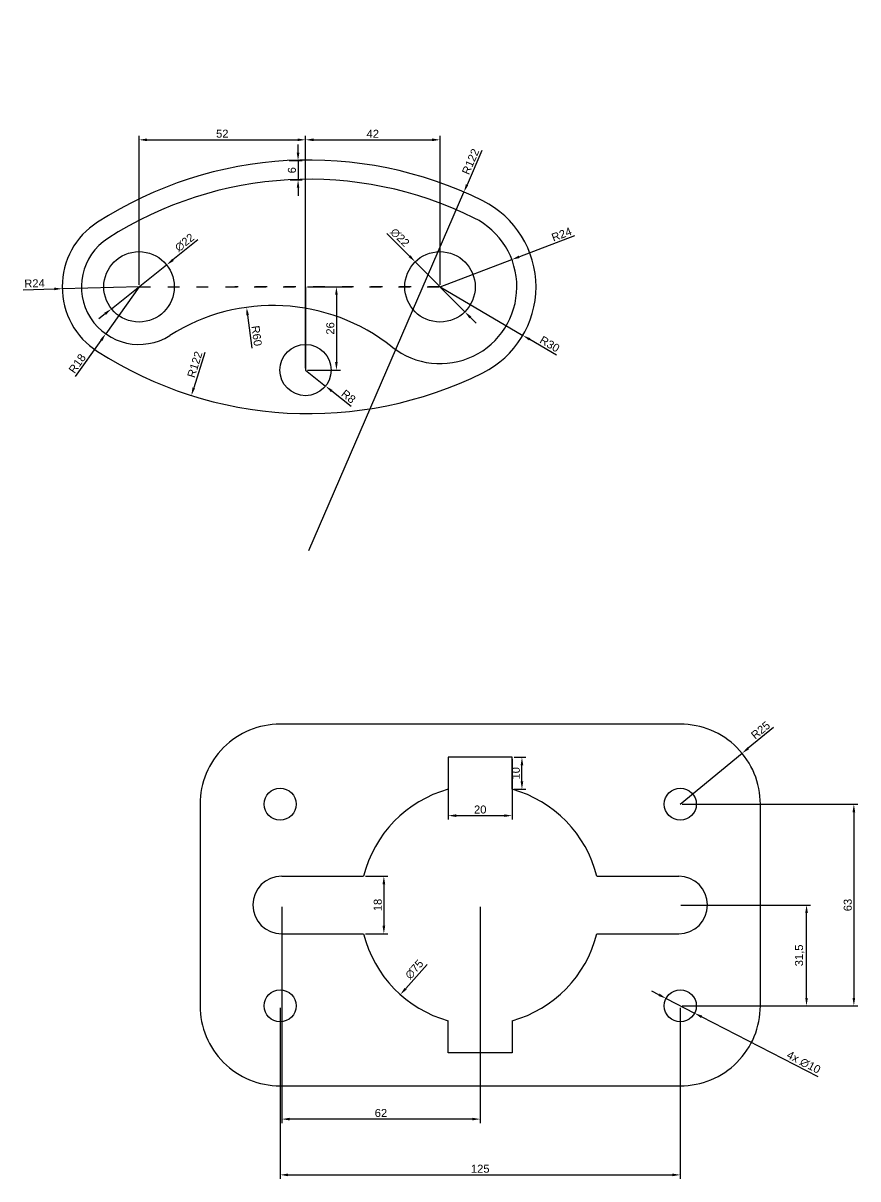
# Model space of a CAD drawing. Header units: millimetres. Extents: x 1654 to 2421, y 1082 to 1443.
# Drawn here: x 2160.2 to 2420.9, y 1082.3 to 1443.4 of the extents above; entities that cross this region are included whole.
import ezdxf

# ---------------------------------------------------------------- set-up
doc = ezdxf.new("R2010")
doc.units = ezdxf.units.MM
doc.linetypes.add('ACAD_ISO03W100', pattern=[30, 12, -18])
doc.styles.get("Standard").update_dxf_attribs({"font": 'arial.ttf'})
doc.dimstyles.new('ISO-25', dxfattribs={"dimtxt": 2.5, "dimasz": 2.5, "dimexe": 1.25, "dimexo": 0.625, "dimtad": 1, "dimtxsty": 'Standard', "dimcen": 2.5, "dimadec": 0, "dimazin": 0, "dimtfac": 1, "dimtmove": 0, "dimatfit": 3, "dimfxl": 0, "dimarcsym": 0})

# ---------------------------------------------------------------- blocks, each defined once
blk = doc.blocks.new('*D15')
at = {"color": 0, "lineweight": -2, "transparency": 16777216}
for p, q in [((2196.36, 1361.62), (2196.36, 1408.18)), ((2198.86, 1406.93), (2245.86, 1406.93)), ((2248.36, 1335.62), (2248.36, 1408.18))]:
    blk.add_line(p, q, dxfattribs=at)
at = {"color": 0, "transparency": 16777216}
for points in [[(2198.86, 1407.35), (2198.86, 1406.51), (2196.36, 1406.93)], [(2245.86, 1407.35), (2245.86, 1406.51), (2248.36, 1406.93)]]:
    blk.add_solid(points, dxfattribs=at)
at = {"layer": 'Defpoints', "color": 0, "transparency": 16777216}
for p in [(2248.36, 1406.93), (2196.36, 1361), (2248.36, 1335)]:
    blk.add_point(p, dxfattribs=at)
at = {"color": 0, "transparency": 16777216, "insert": (2222.36, 1408.83), "char_height": 2.5, "attachment_point": 5}
blk.add_mtext('52', dxfattribs=at)
blk = doc.blocks.new('*D16')
at = {"color": 0, "lineweight": -2, "transparency": 16777216}
for p, q in [((2248.36, 1335.62), (2248.36, 1408.18)), ((2250.86, 1406.93), (2287.86, 1406.93)), ((2290.36, 1361.62), (2290.36, 1408.18))]:
    blk.add_line(p, q, dxfattribs=at)
at = {"color": 0, "transparency": 16777216}
for points in [[(2250.86, 1407.35), (2250.86, 1406.51), (2248.36, 1406.93)], [(2287.86, 1407.35), (2287.86, 1406.51), (2290.36, 1406.93)]]:
    blk.add_solid(points, dxfattribs=at)
at = {"layer": 'Defpoints', "color": 0, "transparency": 16777216}
for p in [(2290.36, 1406.93), (2290.36, 1361), (2248.36, 1335)]:
    blk.add_point(p, dxfattribs=at)
at = {"color": 0, "transparency": 16777216, "insert": (2269.36, 1408.81), "char_height": 2.5, "attachment_point": 5}
blk.add_mtext('42', dxfattribs=at)
blk = doc.blocks.new('*D17')
at = {"color": 0, "lineweight": -2, "transparency": 16777216}
for p, q in [((2248.98, 1361), (2259.26, 1361)), ((2258.01, 1358.5), (2258.01, 1337.5)), ((2248.98, 1335), (2259.26, 1335))]:
    blk.add_line(p, q, dxfattribs=at)
at = {"color": 0, "transparency": 16777216}
for points in [[(2257.59, 1358.5), (2258.42, 1358.5), (2258.01, 1361)], [(2257.59, 1337.5), (2258.42, 1337.5), (2258.01, 1335)]]:
    blk.add_solid(points, dxfattribs=at)
at = {"layer": 'Defpoints', "color": 0, "transparency": 16777216}
for p in [(2248.36, 1361), (2248.36, 1335), (2258.01, 1335)]:
    blk.add_point(p, dxfattribs=at)
at = {"color": 0, "transparency": 16777216, "insert": (2256.11, 1348), "char_height": 2.5, "attachment_point": 5, "rotation": 90}
blk.add_mtext('26', dxfattribs=at)
blk = doc.blocks.new('*D18')
at = {"color": 0, "lineweight": -2, "transparency": 16777216}
for p, q in [((2214.77, 1375.64), (2206.93, 1369.4)), ((2187.75, 1354.15), (2204.97, 1367.84)), ((2185.79, 1352.59), (2183.84, 1351.04))]:
    blk.add_line(p, q, dxfattribs=at)
at = {"color": 0, "transparency": 16777216}
for points in [[(2206.67, 1369.72), (2207.19, 1369.07), (2204.97, 1367.84)], [(2185.53, 1352.92), (2186.05, 1352.27), (2187.75, 1354.15)]]:
    blk.add_solid(points, dxfattribs=at)
at = {"layer": 'Defpoints', "color": 0, "transparency": 16777216}
for p in [(2204.97, 1367.84), (2187.75, 1354.15)]:
    blk.add_point(p, dxfattribs=at)
at = {"color": 0, "transparency": 16777216, "insert": (2210.6, 1374.84), "char_height": 2.5, "attachment_point": 5, "rotation": 38.4866}
blk.add_mtext('∅22', dxfattribs=at)
blk = doc.blocks.new('*D19')
at = {"color": 0, "lineweight": -2, "transparency": 16777216}
for p, q in [((2273.79, 1377.7), (2280.85, 1370.58)), ((2298.11, 1353.19), (2282.61, 1368.81)), ((2299.87, 1351.41), (2301.63, 1349.64))]:
    blk.add_line(p, q, dxfattribs=at)
at = {"color": 0, "transparency": 16777216}
for points in [[(2281.15, 1370.87), (2280.56, 1370.29), (2282.61, 1368.81)], [(2300.16, 1351.71), (2299.57, 1351.12), (2298.11, 1353.19)]]:
    blk.add_solid(points, dxfattribs=at)
at = {"layer": 'Defpoints', "color": 0, "transparency": 16777216}
for p in [(2282.61, 1368.81), (2298.11, 1353.19)]:
    blk.add_point(p, dxfattribs=at)
at = {"color": 0, "transparency": 16777216, "insert": (2277.84, 1376.41), "char_height": 2.5, "attachment_point": 5, "rotation": 314.7743}
blk.add_mtext('∅22', dxfattribs=at)
blk = doc.blocks.new('*D20')
at = {"color": 0, "lineweight": -2, "transparency": 16777216}
for p, q in [((2332.37, 1376.92), (2315.14, 1370.39)), ((2290.36, 1361), (2312.8, 1369.5))]:
    blk.add_line(p, q, dxfattribs=at)
at = {"color": 0, "transparency": 16777216}
blk.add_solid([(2314.99, 1370.78), (2315.29, 1370), (2312.8, 1369.5)], dxfattribs=at)
at = {"layer": 'Defpoints', "color": 0, "transparency": 16777216}
for p in [(2312.8, 1369.5), (2290.36, 1361)]:
    blk.add_point(p, dxfattribs=at)
at = {"color": 0, "transparency": 16777216, "insert": (2328.33, 1377.4), "char_height": 2.5, "attachment_point": 5, "rotation": 20.7592}
blk.add_mtext('R24', dxfattribs=at)
blk = doc.blocks.new('*D21')
at = {"color": 0, "lineweight": -2, "transparency": 16777216}
for p, q in [((2303.43, 1403.58), (2298.81, 1392.89)), ((2249.42, 1278.61), (2297.82, 1390.6))]:
    blk.add_line(p, q, dxfattribs=at)
at = {"color": 0, "transparency": 16777216}
blk.add_solid([(2298.43, 1393.06), (2299.19, 1392.72), (2297.82, 1390.6)], dxfattribs=at)
at = {"layer": 'Defpoints', "color": 0, "transparency": 16777216}
for p in [(2297.82, 1390.6), (2249.42, 1278.61)]:
    blk.add_point(p, dxfattribs=at)
at = {"color": 0, "transparency": 16777216, "insert": (2299.89, 1400.13), "char_height": 2.5, "attachment_point": 5, "rotation": 66.6281}
blk.add_mtext('R122', dxfattribs=at)
blk = doc.blocks.new('*D23')
at = {"color": 0, "lineweight": -2, "transparency": 16777216}
blk.add_line((2216.95, 1340.53), (2213.45, 1329.43), dxfattribs=at)
at = {"color": 0, "transparency": 16777216}
blk.add_solid([(2213.05, 1329.56), (2213.84, 1329.31), (2212.69, 1327.05)], dxfattribs=at)
at = {"layer": 'Defpoints', "color": 0, "transparency": 16777216}
for p in [(2249.42, 1443.39), (2212.69, 1327.05)]:
    blk.add_point(p, dxfattribs=at)
at = {"color": 0, "transparency": 16777216, "insert": (2213.78, 1336.74), "char_height": 2.5, "attachment_point": 5, "rotation": 72.4786}
blk.add_mtext('R122', dxfattribs=at)
blk = doc.blocks.new('*D24')
at = {"color": 0, "lineweight": -2, "transparency": 16777216}
for p, q in [((2160.16, 1360.11), (2169.87, 1360.35)), ((2196.36, 1361), (2172.37, 1360.41))]:
    blk.add_line(p, q, dxfattribs=at)
at = {"color": 0, "transparency": 16777216}
blk.add_solid([(2169.86, 1360.77), (2169.88, 1359.93), (2172.37, 1360.41)], dxfattribs=at)
at = {"layer": 'Defpoints', "color": 0, "transparency": 16777216}
for p in [(2172.37, 1360.41), (2196.36, 1361)]:
    blk.add_point(p, dxfattribs=at)
at = {"color": 0, "transparency": 16777216, "insert": (2163.72, 1362.08), "char_height": 2.5, "attachment_point": 5, "rotation": 1.398}
blk.add_mtext('R24', dxfattribs=at)
blk = doc.blocks.new('*D25')
at = {"color": 0, "lineweight": -2, "transparency": 16777216}
for p, q in [((2196.36, 1361), (2185.96, 1346.3)), ((2176.54, 1332.98), (2184.52, 1344.26))]:
    blk.add_line(p, q, dxfattribs=at)
at = {"color": 0, "transparency": 16777216}
blk.add_solid([(2184.18, 1344.5), (2184.86, 1344.02), (2185.96, 1346.3)], dxfattribs=at)
at = {"layer": 'Defpoints', "color": 0, "transparency": 16777216}
for p in [(2196.36, 1361), (2185.96, 1346.3)]:
    blk.add_point(p, dxfattribs=at)
at = {"color": 0, "transparency": 16777216, "insert": (2177.07, 1337.03), "char_height": 2.5, "attachment_point": 5, "rotation": 54.7205}
blk.add_mtext('R18', dxfattribs=at)
blk = doc.blocks.new('*D26')
at = {"color": 0, "lineweight": -2, "transparency": 16777216}
for p, q in [((2290.36, 1361), (2316.24, 1345.82)), ((2326.78, 1339.65), (2318.4, 1344.56))]:
    blk.add_line(p, q, dxfattribs=at)
at = {"color": 0, "transparency": 16777216}
blk.add_solid([(2318.61, 1344.92), (2318.19, 1344.2), (2316.24, 1345.82)], dxfattribs=at)
at = {"layer": 'Defpoints', "color": 0, "transparency": 16777216}
for p in [(2290.36, 1361), (2316.24, 1345.82)]:
    blk.add_point(p, dxfattribs=at)
at = {"color": 0, "transparency": 16777216, "insert": (2324.63, 1343.11), "char_height": 2.5, "attachment_point": 5, "rotation": 329.6176}
blk.add_mtext('R30', dxfattribs=at)
blk = doc.blocks.new('*D27')
at = {"color": 0, "lineweight": -2, "transparency": 16777216}
for p, q in [((2248.36, 1335), (2254.61, 1330)), ((2262.64, 1323.58), (2256.56, 1328.44))]:
    blk.add_line(p, q, dxfattribs=at)
at = {"color": 0, "transparency": 16777216}
blk.add_solid([(2256.82, 1328.77), (2256.3, 1328.12), (2254.61, 1330)], dxfattribs=at)
at = {"layer": 'Defpoints', "color": 0, "transparency": 16777216}
for p in [(2248.36, 1335), (2254.61, 1330)]:
    blk.add_point(p, dxfattribs=at)
at = {"color": 0, "transparency": 16777216, "insert": (2261.77, 1326.72), "char_height": 2.5, "attachment_point": 5, "rotation": 321.3718}
blk.add_mtext('R8', dxfattribs=at)
blk = doc.blocks.new('*D28')
at = {"color": 0, "lineweight": -2, "transparency": 16777216}
blk.add_line((2231.71, 1341.87), (2230.29, 1352.12), dxfattribs=at)
at = {"color": 0, "transparency": 16777216}
blk.add_solid([(2230.7, 1352.17), (2229.88, 1352.06), (2229.95, 1354.59)], dxfattribs=at)
at = {"layer": 'Defpoints', "color": 0, "transparency": 16777216}
for p in [(2229.95, 1354.59), (2238.19, 1295.16)]:
    blk.add_point(p, dxfattribs=at)
at = {"color": 0, "transparency": 16777216, "insert": (2233.1, 1345.7), "char_height": 2.5, "attachment_point": 5, "rotation": 277.8964}
blk.add_mtext('R60', dxfattribs=at)
blk = doc.blocks.new('*D29')
at = {"color": 0, "lineweight": -2, "transparency": 16777216}
for p, q in [((2246.03, 1402.92), (2246.03, 1405.42)), ((2243.28, 1400.42), (2247.28, 1400.42)), ((2246.03, 1400.42), (2246.03, 1394.43)), ((2243.61, 1394.43), (2247.28, 1394.43)), ((2246.03, 1391.93), (2246.03, 1389.43))]:
    blk.add_line(p, q, dxfattribs=at)
at = {"color": 0, "transparency": 16777216}
for points in [[(2245.61, 1402.92), (2246.44, 1402.92), (2246.03, 1400.42)], [(2245.61, 1391.93), (2246.44, 1391.93), (2246.03, 1394.43)]]:
    blk.add_solid(points, dxfattribs=at)
at = {"layer": 'Defpoints', "color": 0, "transparency": 16777216}
for p in [(2242.65, 1400.42), (2242.99, 1394.43), (2246.03, 1394.43)]:
    blk.add_point(p, dxfattribs=at)
at = {"color": 0, "transparency": 16777216, "insert": (2244.12, 1397.42), "char_height": 2.5, "attachment_point": 5, "rotation": 90}
blk.add_mtext('6', dxfattribs=at)
blk = doc.blocks.new('*D51')
at = {"color": 0, "lineweight": -2, "transparency": 16777216}
for p, q in [((2240.42, 1135.75), (2240.42, 1082.31)), ((2365.42, 1135.75), (2365.42, 1082.31)), ((2242.92, 1083.56), (2362.92, 1083.56))]:
    blk.add_line(p, q, dxfattribs=at)
at = {"color": 0, "transparency": 16777216}
for points in [[(2242.92, 1083.97), (2242.92, 1083.14), (2240.42, 1083.56)], [(2362.92, 1083.97), (2362.92, 1083.14), (2365.42, 1083.56)]]:
    blk.add_solid(points, dxfattribs=at)
at = {"layer": 'Defpoints', "color": 0, "transparency": 16777216}
for p in [(2240.42, 1136.37), (2365.42, 1136.37), (2365.42, 1083.56)]:
    blk.add_point(p, dxfattribs=at)
at = {"color": 0, "transparency": 16777216, "insert": (2302.92, 1085.46), "char_height": 2.5, "attachment_point": 5}
blk.add_mtext('125', dxfattribs=at)
blk = doc.blocks.new('*D52')
at = {"color": 0, "lineweight": -2, "transparency": 16777216}
for p, q in [((2365.54, 1167.87), (2406.09, 1167.87)), ((2404.84, 1138.87), (2404.84, 1165.37)), ((2366.04, 1136.37), (2406.09, 1136.37))]:
    blk.add_line(p, q, dxfattribs=at)
at = {"color": 0, "transparency": 16777216}
for points in [[(2404.43, 1165.37), (2405.26, 1165.37), (2404.84, 1167.87)], [(2404.43, 1138.87), (2405.26, 1138.87), (2404.84, 1136.37)]]:
    blk.add_solid(points, dxfattribs=at)
at = {"layer": 'Defpoints', "color": 0, "transparency": 16777216}
for p in [(2364.92, 1167.87), (2404.84, 1167.87), (2365.42, 1136.37)]:
    blk.add_point(p, dxfattribs=at)
at = {"color": 0, "transparency": 16777216, "insert": (2402.72, 1152.12), "char_height": 2.5, "attachment_point": 5, "rotation": 90}
blk.add_mtext('31,5', dxfattribs=at)
blk = doc.blocks.new('*D53')
at = {"color": 0, "lineweight": -2, "transparency": 16777216}
for p, q in [((2366.04, 1199.37), (2420.87, 1199.37)), ((2419.62, 1196.87), (2419.62, 1138.87)), ((2366.04, 1136.37), (2420.87, 1136.37))]:
    blk.add_line(p, q, dxfattribs=at)
at = {"color": 0, "transparency": 16777216}
for points in [[(2419.21, 1196.87), (2420.04, 1196.87), (2419.62, 1199.37)], [(2419.21, 1138.87), (2420.04, 1138.87), (2419.62, 1136.37)]]:
    blk.add_solid(points, dxfattribs=at)
at = {"layer": 'Defpoints', "color": 0, "transparency": 16777216}
for p in [(2365.42, 1199.37), (2365.42, 1136.37), (2419.62, 1136.37)]:
    blk.add_point(p, dxfattribs=at)
at = {"color": 0, "transparency": 16777216, "insert": (2417.72, 1167.87), "char_height": 2.5, "attachment_point": 5, "rotation": 90}
blk.add_mtext('63', dxfattribs=at)
blk = doc.blocks.new('*D55')
at = {"color": 0, "lineweight": -2, "transparency": 16777216}
for p, q in [((2240.92, 1167.25), (2240.92, 1099.73)), ((2302.92, 1167.25), (2302.92, 1099.73)), ((2300.42, 1100.98), (2243.42, 1100.98))]:
    blk.add_line(p, q, dxfattribs=at)
at = {"color": 0, "transparency": 16777216}
for points in [[(2243.42, 1101.4), (2243.42, 1100.57), (2240.92, 1100.98)], [(2300.42, 1101.4), (2300.42, 1100.57), (2302.92, 1100.98)]]:
    blk.add_solid(points, dxfattribs=at)
at = {"layer": 'Defpoints', "color": 0, "transparency": 16777216}
for p in [(2240.92, 1167.87), (2302.92, 1167.87), (2240.92, 1100.98)]:
    blk.add_point(p, dxfattribs=at)
at = {"color": 0, "transparency": 16777216, "insert": (2271.92, 1102.88), "char_height": 2.5, "attachment_point": 5}
blk.add_mtext('62', dxfattribs=at)
blk = doc.blocks.new('*D56')
at = {"color": 0, "lineweight": -2, "transparency": 16777216}
for p, q in [((2292.92, 1213.39), (2292.92, 1194.54)), ((2312.92, 1213.39), (2312.92, 1194.54)), ((2295.42, 1195.79), (2310.42, 1195.79))]:
    blk.add_line(p, q, dxfattribs=at)
at = {"color": 0, "transparency": 16777216}
for points in [[(2295.42, 1196.21), (2295.42, 1195.37), (2292.92, 1195.79)], [(2310.42, 1196.21), (2310.42, 1195.37), (2312.92, 1195.79)]]:
    blk.add_solid(points, dxfattribs=at)
at = {"layer": 'Defpoints', "color": 0, "transparency": 16777216}
for p in [(2292.92, 1214.02), (2312.92, 1214.02), (2312.92, 1195.79)]:
    blk.add_point(p, dxfattribs=at)
at = {"color": 0, "transparency": 16777216, "insert": (2302.92, 1197.69), "char_height": 2.5, "attachment_point": 5}
blk.add_mtext('20', dxfattribs=at)
blk = doc.blocks.new('*D57')
at = {"color": 0, "lineweight": -2, "transparency": 16777216}
for p, q in [((2313.54, 1214.02), (2317.2, 1214.02)), ((2315.95, 1206.52), (2315.95, 1211.52)), ((2313.54, 1204.02), (2317.2, 1204.02))]:
    blk.add_line(p, q, dxfattribs=at)
at = {"color": 0, "transparency": 16777216}
for points in [[(2315.54, 1211.52), (2316.37, 1211.52), (2315.95, 1214.02)], [(2315.54, 1206.52), (2316.37, 1206.52), (2315.95, 1204.02)]]:
    blk.add_solid(points, dxfattribs=at)
at = {"layer": 'Defpoints', "color": 0, "transparency": 16777216}
for p in [(2312.92, 1214.02), (2315.95, 1214.02), (2312.92, 1204.02)]:
    blk.add_point(p, dxfattribs=at)
at = {"color": 0, "transparency": 16777216, "insert": (2314.05, 1209.02), "char_height": 2.5, "attachment_point": 5, "rotation": 90}
blk.add_mtext('10', dxfattribs=at)
blk = doc.blocks.new('*D58')
at = {"color": 0, "lineweight": -2, "transparency": 16777216}
for p, q in [((2358.75, 1139.81), (2356.53, 1140.96)), ((2360.98, 1138.67), (2369.86, 1134.08)), ((2408.49, 1114.15), (2372.08, 1132.94))]:
    blk.add_line(p, q, dxfattribs=at)
at = {"color": 0, "transparency": 16777216}
for points in [[(2358.94, 1140.18), (2358.56, 1139.44), (2360.98, 1138.67)], [(2372.27, 1133.31), (2371.89, 1132.57), (2369.86, 1134.08)]]:
    blk.add_solid(points, dxfattribs=at)
at = {"layer": 'Defpoints', "color": 0, "transparency": 16777216}
for p in [(2360.98, 1138.67), (2369.86, 1134.08)]:
    blk.add_point(p, dxfattribs=at)
at = {"color": 0, "transparency": 16777216, "insert": (2403.93, 1118.72), "char_height": 2.5, "attachment_point": 5, "rotation": 332.7081}
blk.add_mtext('4x ∅10', dxfattribs=at)
blk = doc.blocks.new('*D59')
at = {"color": 0, "lineweight": -2, "transparency": 16777216}
for p, q in [((2394.49, 1223.31), (2386.65, 1216.86)), ((2365.42, 1199.37), (2384.72, 1215.27))]:
    blk.add_line(p, q, dxfattribs=at)
at = {"color": 0, "transparency": 16777216}
blk.add_solid([(2386.38, 1217.18), (2386.91, 1216.53), (2384.72, 1215.27)], dxfattribs=at)
at = {"layer": 'Defpoints', "color": 0, "transparency": 16777216}
for p in [(2384.72, 1215.27), (2365.42, 1199.37)]:
    blk.add_point(p, dxfattribs=at)
at = {"color": 0, "transparency": 16777216, "insert": (2390.48, 1222.48), "char_height": 2.5, "attachment_point": 5, "rotation": 39.4718}
blk.add_mtext('R25', dxfattribs=at)
blk = doc.blocks.new('*D60')
at = {"color": 0, "lineweight": -2, "transparency": 16777216}
for p, q in [((2267.14, 1176.87), (2274.07, 1176.87)), ((2272.82, 1174.37), (2272.82, 1161.37)), ((2267.14, 1158.87), (2274.07, 1158.87))]:
    blk.add_line(p, q, dxfattribs=at)
at = {"color": 0, "transparency": 16777216}
for points in [[(2272.41, 1174.37), (2273.24, 1174.37), (2272.82, 1176.87)], [(2272.41, 1161.37), (2273.24, 1161.37), (2272.82, 1158.87)]]:
    blk.add_solid(points, dxfattribs=at)
at = {"layer": 'Defpoints', "color": 0, "transparency": 16777216}
for p in [(2266.51, 1176.87), (2266.51, 1158.87), (2272.82, 1158.87)]:
    blk.add_point(p, dxfattribs=at)
at = {"color": 0, "transparency": 16777216, "insert": (2270.92, 1167.87), "char_height": 2.5, "attachment_point": 5, "rotation": 90}
blk.add_mtext('18', dxfattribs=at)
blk = doc.blocks.new('*D61')
at = {"color": 0, "lineweight": -2, "transparency": 16777216}
blk.add_line((2286.33, 1149.26), (2279.64, 1141.74), dxfattribs=at)
at = {"color": 0, "transparency": 16777216}
blk.add_solid([(2279.32, 1142.02), (2279.95, 1141.46), (2277.97, 1139.88)], dxfattribs=at)
at = {"layer": 'Defpoints', "color": 0, "transparency": 16777216}
for p in [(2327.86, 1195.87), (2277.97, 1139.88)]:
    blk.add_point(p, dxfattribs=at)
at = {"color": 0, "transparency": 16777216, "insert": (2282.34, 1147.75), "char_height": 2.5, "attachment_point": 5, "rotation": 48.3012}
blk.add_mtext('∅75', dxfattribs=at)

msp = doc.modelspace()

# ---------------------------------------------------------------- linework, layer by layer
at = {"linetype": 'ACAD_ISO03W100', "ltscale": 0.3}
for p, q in [((2196.359, 1360.996), (2290.359, 1360.996)), ((2290.359, 1360.996), (2226.228, 1360.996))]:
    msp.add_line(p, q, dxfattribs=at)
for p, q in [((2248.359, 1360.996), (2248.359, 1334.996)), ((2240.918, 1176.875), (2266.514, 1176.875)), ((2339.322, 1176.875), (2364.918, 1176.875)), ((2240.918, 1158.875), (2266.514, 1158.875)), ((2339.322, 1158.875), (2364.918, 1158.875))]:
    msp.add_line(p, q)
msp.add_lwpolyline([(2240.418, 1111.375), (2365.418, 1111.375, 0.4142136), (2390.418, 1136.375), (2390.418, 1199.375, 0.4142136), (2365.418, 1224.375), (2240.418, 1224.375, 0.4142136), (2215.418, 1199.375), (2215.418, 1136.375, 0.4142136)], format="xyb", close=True)
for points in [[(2312.918, 1204.017), (2312.918, 1214.017), (2292.918, 1214.017), (2292.918, 1204.017)], [(2312.918, 1131.733), (2312.918, 1121.733), (2292.918, 1121.733), (2292.918, 1131.733)]]:
    msp.add_lwpolyline(points)
for centre, radius in [((2196.359, 1360.996), 11), ((2290.359, 1360.996), 11), ((2248.359, 1334.996), 8), ((2240.418, 1199.375), 5), ((2365.418, 1199.375), 5), ((2240.418, 1136.375), 5), ((2365.418, 1136.375), 5)]:
    msp.add_circle(centre, radius)
for centre, radius, start, end in [((2249.423, 1278.606), 122, 63.57932, 122.7836), ((2249.423, 1278.606), 116, 63.57932, 122.7836), ((2290.359, 1360.996), 30, 296.42068, 63.57932), ((2196.359, 1360.996), 24, 122.7836, 237.2164), ((2290.359, 1360.996), 24, 231.6054, 63.57932), ((2196.359, 1360.996), 18, 122.7836, 302.43071), ((2238.189, 1295.161), 60, 51.6054, 122.43071), ((2249.423, 1443.387), 122, 237.2164, 296.42068), ((2302.918, 1167.875), 37.5, 105.46601, 166.11346), ((2302.918, 1167.875), 37.5, 13.88654, 74.53399), ((2240.918, 1167.875), 9, 90, 270), ((2364.918, 1167.875), 9, 270, 90), ((2302.918, 1167.875), 37.5, 193.88654, 254.53399), ((2302.918, 1167.875), 37.5, 285.46601, 346.11346)]:
    msp.add_arc(centre, radius, start, end)

# ---------------------------------------------------------------- dimensions: what is measured, and where the dimension line sits
for center, mpoint, picture, middle in [((2249.423, 1443.387), (2212.693, 1327.047), '*D23', (2215.575, 1336.173)), ((2290.359, 1360.996), (2312.801, 1369.503), '*D20', (2328.995, 1375.641)), ((2196.359, 1360.996), (2185.963, 1346.302), '*D25', (2178.623, 1335.928)), ((2238.189, 1295.161), (2229.946, 1354.592), '*D28', (2231.215, 1345.441)), ((2365.418, 1199.375), (2384.717, 1215.267), '*D59', (2391.691, 1221.011))]:
    dim = msp.add_radius_dim(center=center, mpoint=mpoint, dimstyle='ISO-25')
    dim.commit()
    dim.dimension.update_dxf_attribs({"geometry": picture, "text_midpoint": middle, "dimtype": 164})
for base, p1, p2, picture, middle in [((2248.359, 1406.929), (2196.359, 1360.996), (2248.359, 1334.996), '*D15', (2222.359, 1408.83)), ((2290.359, 1406.929), (2248.359, 1334.996), (2290.359, 1360.996), '*D16', (2269.359, 1408.809)), ((2312.918, 1195.789), (2292.918, 1214.017), (2312.918, 1214.017), '*D56', (2302.918, 1197.69)), ((2240.918, 1100.982), (2302.918, 1167.875), (2240.918, 1167.875), '*D55', (2271.918, 1102.884)), ((2365.418, 1083.557), (2240.418, 1136.375), (2365.418, 1136.375), '*D51', (2302.918, 1085.458))]:
    dim = msp.add_linear_dim(base=base, p1=p1, p2=p2, dimstyle='ISO-25')
    dim.commit()
    dim.dimension.update_dxf_attribs({"geometry": picture, "text_midpoint": middle})
dim = msp.add_linear_dim(base=(2246.026, 1394.427), p1=(2242.652, 1400.418), p2=(2242.985, 1394.427), angle=90, text='6', dimstyle='ISO-25')
dim.commit()
dim.dimension.update_dxf_attribs({"geometry": '*D29', "text_midpoint": (2244.124, 1397.422)})
for center, mpoint, picture, middle in [((2249.423, 1278.606), (2297.82, 1390.595), '*D21', (2299.891, 1400.126)), ((2196.359, 1360.996), (2172.366, 1360.411), '*D24', (2163.716, 1362.08)), ((2290.359, 1360.996), (2316.239, 1345.823), '*D26', (2324.627, 1343.111)), ((2248.359, 1334.996), (2254.609, 1330.002), '*D27', (2261.767, 1326.716))]:
    dim = msp.add_radius_dim(center=center, mpoint=mpoint, dimstyle='ISO-25')
    dim.commit()
    dim.dimension.update_dxf_attribs({"geometry": picture, "text_midpoint": middle})
for p1, p2, picture, middle in [((2298.107, 1353.188), (2282.612, 1368.805), '*D19', (2277.839, 1376.414)), ((2187.749, 1354.151), (2204.969, 1367.842), '*D18', (2210.602, 1374.838))]:
    dim = msp.add_diameter_dim_2p(p1=p1, p2=p2, dimstyle='ISO-25')
    dim.commit()
    dim.dimension.update_dxf_attribs({"geometry": picture, "text_midpoint": middle})
for base, p1, p2, picture, middle in [((2258.007, 1334.996), (2248.359, 1360.996), (2248.359, 1334.996), '*D17', (2256.105, 1347.996)), ((2315.955, 1214.017), (2312.918, 1204.017), (2312.918, 1214.017), '*D57', (2314.053, 1209.017)), ((2419.625, 1136.375), (2365.418, 1199.375), (2365.418, 1136.375), '*D53', (2417.722, 1167.875)), ((2272.822, 1158.875), (2266.514, 1176.875), (2266.514, 1158.875), '*D60', (2270.921, 1167.875)), ((2404.845, 1167.875), (2365.418, 1136.375), (2364.918, 1167.875), '*D52', (2402.718, 1152.125))]:
    dim = msp.add_linear_dim(base=base, p1=p1, p2=p2, angle=90, dimstyle='ISO-25')
    dim.commit()
    dim.dimension.update_dxf_attribs({"geometry": picture, "text_midpoint": middle})
dim = msp.add_diameter_dim_2p(p1=(2327.864, 1195.874), p2=(2277.973, 1139.875), dimstyle='ISO-25')
dim.commit()
dim.dimension.update_dxf_attribs({"geometry": '*D61', "text_midpoint": (2283.817, 1146.434), "dimtype": 163})
dim = msp.add_diameter_dim_2p(p1=(2360.975, 1138.667), p2=(2369.862, 1134.082), text='4x <>', dimstyle='ISO-25')
dim.commit()
dim.dimension.update_dxf_attribs({"geometry": '*D58', "text_midpoint": (2403.03, 1116.969), "dimtype": 163})

doc.saveas('drawing.dxf')
